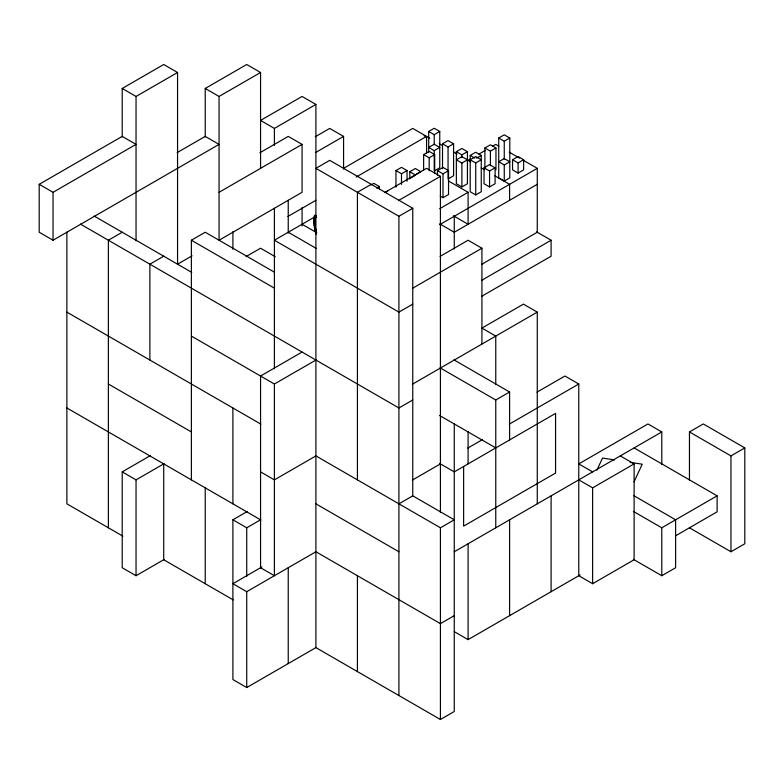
<?xml version="1.0" encoding="UTF-8"?>
<svg xmlns="http://www.w3.org/2000/svg" width="784" height="784" viewBox="0 0 784 784"><rect width="100%" height="100%" fill="white"/><g stroke="black" fill="none" stroke-linecap="round" stroke-linejoin="round"><path stroke-width="1.18" d="M596.918 470.165L602.533 458.062L614.558 459.924M634.05 481.797L642.223 464.206L630.189 462.344M122.216 136.994L122.216 88.465L163.719 64.504L177.556 72.491L177.556 264.198L192.08 255.809M122.216 88.465L136.044 96.452L177.556 72.491M39.2 184.318L122.216 136.387L136.044 144.374L53.038 192.305L39.2 184.318L39.2 232.24L53.038 240.227L219.059 144.383L205.222 136.387L177.204 152.566M205.222 136.994L205.222 88.465L246.725 64.504L260.562 72.491L260.562 168.344M205.222 88.465L219.059 96.452L260.562 72.491M315.903 104.439L302.075 96.452L260.562 120.413L274.4 128.4L315.903 104.439L315.903 647.613L440.422 719.496L454.259 711.509L454.259 423.948M122.216 232.24L108.378 240.227L108.378 527.799M259.867 152.772L288.238 136.396L302.075 144.383L302.075 192.305L219.059 240.237L219.059 96.452M219.059 192.305L302.075 144.383M315.217 136.788L329.741 128.409L343.578 136.396L343.578 169.148M315.56 152.566L343.578 136.396M163.719 256.211L149.881 264.198L149.881 360.052M191.384 479.867L191.384 240.227L205.222 232.24L274.576 272.283M343.402 168.442L412.756 128.409L429.74 138.209M428.691 152.223L428.691 131.467L434.218 128.272L439.755 131.467L439.755 167.766L434.218 170.961L434.218 150.636L439.755 147.441L434.218 144.246L428.691 147.441L434.218 150.636M287.885 216.472L315.903 200.292M356.181 177.037L426.584 136.396L426.584 153.164M428.691 131.467L434.218 134.662L439.755 131.467M246.039 256.603L260.562 248.214L275.272 256.711M288.581 232.044L314.521 217.07M371.244 184.318L357.416 192.305L357.416 479.867M371.057 184.946L373.831 183.348L379.358 186.543L379.358 188.905M395.959 187.131L395.959 170.559L401.496 167.364L407.033 170.559L407.033 181.212M423.634 169.971L423.634 154.585L429.171 151.39L434.699 154.585L434.699 173.519M442.519 168.648L442.519 143.795L448.056 140.601L453.593 143.795L453.593 175.753L448.056 178.948L448.056 146.99L453.593 143.795M376.594 188.14L379.358 186.543M395.959 170.559L401.496 173.754L407.033 170.559M423.634 154.585L429.171 157.78L434.699 154.585M409.797 171.735L415.334 168.54L420.871 171.735L415.334 174.94L409.797 171.735L409.797 178.938M384.562 192.609L426.584 168.335L440.422 176.331L440.422 512.422M385.816 192.266L387.659 191.208M409.797 178.546L415.334 175.351M456.357 151.655L461.894 148.46L467.431 151.655L467.431 183.74L461.894 186.935L456.357 183.74L456.357 151.655L461.894 154.86L467.431 151.655M437.472 175.42L437.472 170.647L442.999 167.453L448.536 170.647L448.536 194.53L442.999 197.725L440.236 196.127M498.722 138.013L504.259 134.819L509.796 138.013L509.796 177.87L504.259 181.065L498.722 177.87L498.722 138.013L504.259 141.208L509.796 138.013M470.194 155.438L475.731 152.243L481.258 155.438L481.258 191.727L475.731 194.922L470.194 191.727L470.194 155.438L474.81 158.103M484.894 168.658L484.894 147.98L490.421 144.785L495.958 147.98L495.958 169.883M437.472 170.647L442.999 173.842L448.536 170.647M461.894 163.052L467.431 159.858L461.894 156.663L456.357 159.858L461.894 163.052L461.894 186.935M398.919 200.292L440.422 176.331M467.391 160.759L470.547 158.946M478.955 154.085L485.257 150.45M492.617 146.206L495.762 144.383L498.879 146.177M476.652 158.103L481.258 155.438M484.894 147.98L490.421 151.175L495.958 147.98M475.731 162.964L481.258 159.769L475.731 156.575L470.194 159.769L475.731 162.964L475.731 194.922M412.756 208.279L329.741 160.348L315.903 168.335L398.919 216.266L412.756 208.279L412.756 495.841L454.259 519.802L440.422 527.789L315.903 455.906L274.4 479.867L260.562 471.88M484.032 167.805L489.559 164.611L495.096 167.805L495.096 183.74L489.559 186.935L484.032 183.74L484.032 167.805L489.559 171L495.096 167.805M512.56 159.72L518.097 156.526L523.634 159.72L523.634 169.883L518.097 173.078L512.56 169.883L512.56 159.72L518.097 162.915L523.634 159.72M504.259 164.963L509.796 161.769L504.259 158.574L498.722 161.769L504.259 164.963L504.259 181.065M439.726 208.691L468.097 192.305L468.097 224.263L453.387 215.767M439.726 224.665L537.275 168.344L537.275 232.25L481.582 264.404M537.275 184.318L454.259 232.25L439.736 223.861M440.079 256.407L468.097 240.227L481.925 248.214L481.925 344.068M302.075 352.055L260.562 376.026L260.562 568.341M412.404 288.355L481.925 248.214M164.062 559.541L136.044 575.721L122.216 567.734L122.216 471.88L150.224 455.7M191.384 336.081L274.4 384.013L315.903 360.052M412.756 304.133L398.919 312.12L274.4 240.227L288.238 232.24L316.256 248.42M122.216 471.88L136.044 479.867L164.062 463.687M481.758 280.28L551.103 240.237L551.103 256.211L481.758 296.254M412.404 384.209L537.275 312.12L537.275 503.828M412.756 399.987L398.919 407.974L80.36 224.057M316.256 647.408L246.725 687.548L232.897 679.561L232.897 519.802L247.421 511.423M232.897 519.802L246.725 527.789L260.219 520.008M440.069 367.833L495.762 399.987L509.6 392L509.6 439.922M536.922 392.196L564.941 376.026L578.778 384.013L578.778 575.721L592.616 583.708L634.119 559.747L634.119 463.893L620.281 455.906M261.944 566.93L232.897 583.708L246.725 591.695L316.256 551.554M412.404 480.063L440.422 463.893M467.744 448.115L482.278 439.726M509.257 424.154L578.778 384.013M398.919 503.828L412.756 495.841M578.602 463.991L647.956 423.958L661.784 431.945L661.784 464.295M454.259 551.76L661.784 431.945M578.778 479.867L592.616 487.854L634.119 463.893M689.459 480.474L689.459 431.945L703.297 423.948L744.8 447.919L744.8 543.773L730.962 551.76L689.459 527.799M454.259 615.656L440.422 623.643L315.903 551.76M689.459 431.945L730.962 455.906L744.8 447.919M454.259 631.639L468.097 639.626L580.16 574.917M633.413 511.413L661.784 527.789L717.125 495.841L717.125 511.815L675.622 535.786M633.413 559.345L661.784 575.721L675.622 567.734L675.622 519.802L633.59 495.537M314.168 225.508L315.491 225.302M509.257 152.174L519.635 158.162M522.742 159.956L537.275 168.344M442.519 143.795L448.056 146.99M439.197 143.678L442.352 145.491M453.907 152.165L457.062 153.987M466.519 159.446L470.723 161.876M481.229 167.943L484.385 169.756M494.89 175.832L509.6 184.318L509.6 200.292M424.075 135.72L425.918 136.788M448.379 180.928L468.097 192.305M536.579 231.848L551.103 240.237M537.275 312.12L523.438 304.133L481.925 328.094L495.762 336.081L495.762 384.621M302.075 224.263L316.785 232.75M634.119 447.919L717.125 495.841M453.907 359.846L509.6 392M191.384 240.227L274.4 288.159M578.778 463.893L592.616 471.88M94.198 216.07L191.737 272.381M439.55 415.461L495.762 447.909M439.55 463.383L454.259 471.88L555.572 413.384L555.572 473.056L463.628 526.133L463.628 466.47M66.875 312.12L260.915 424.154M108.378 384.013L191.384 431.935M315.903 503.828L398.919 551.76M66.875 407.974L260.915 520.008M260.562 567.734L274.4 575.721L274.4 384.013M122.902 536.178L66.875 503.828L66.875 232.044M233.24 599.887L163.719 559.747L163.719 463.893M730.962 455.906L730.962 551.76M661.784 527.789L661.784 575.721M592.616 487.854L592.616 583.708M551.103 495.841L551.103 591.695M518.097 162.915L518.097 173.078M509.6 519.802L509.6 615.656M504.259 141.208L504.259 159.113M495.762 399.987L495.762 527.789M490.421 151.175L490.421 165.777M489.559 171L489.559 186.935M468.097 431.543L468.097 463.893M468.097 543.773L468.097 639.626M461.894 154.86L461.894 157.153M454.259 216.276L454.259 249.018M442.999 173.842L442.999 197.725M440.422 527.789L440.422 719.496M434.218 134.662L434.218 144.227M429.171 157.78L429.171 170.804M401.496 173.754L401.496 184.407M398.919 216.266L398.919 695.535M357.416 575.721L357.416 671.574M302.075 207.672L302.075 225.88M288.238 200.292L288.238 233.054M288.238 567.734L288.238 663.587M274.4 128.4L274.4 145.393M274.4 208.279L274.4 368.843M246.725 527.789L246.725 576.328M246.725 591.695L246.725 687.548M232.897 231.643L232.897 249.234M232.897 407.974L232.897 503.828M205.222 487.854L205.222 583.708M136.044 96.452L136.044 240.835M136.044 479.867L136.044 575.721M53.038 192.305L53.038 240.227M316.119 234.22A11.368 2.401 81.2 0 1 313.776 219.755A11.368 2.401 81.2 0 1 316.315 216.345M316.256 233.358A9.908 2.097 81.2 0 1 314.159 220.882A9.908 2.097 81.2 0 1 316.256 217.452M316.275 232.378A9.682 2.048 81.2 0 1 314.492 220.961A9.682 2.048 81.2 0 1 316.275 217.237M316.393 231.78A9.682 2.048 81.2 0 1 314.776 220.921A9.682 2.048 81.2 0 1 316.393 217.001"/></g></svg>
